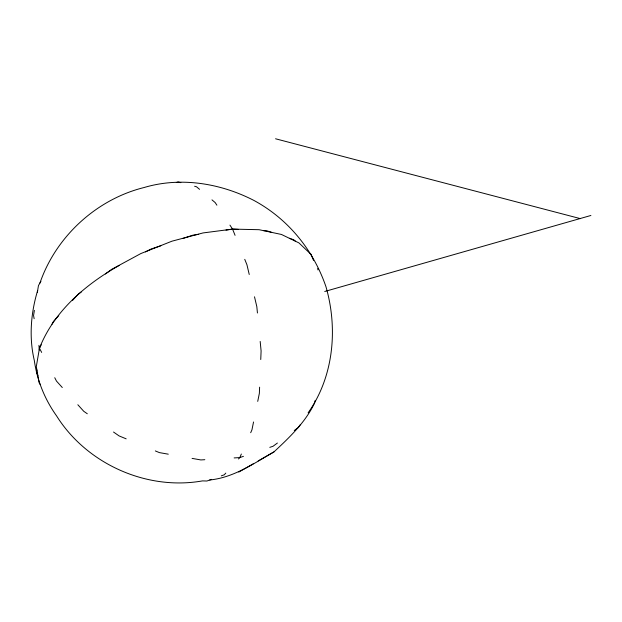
<?xml version="1.0" encoding="UTF-8"?>
<svg xmlns="http://www.w3.org/2000/svg" width="622" height="622" viewBox="0 0 622 622"><rect width="100%" height="100%" fill="white"/><g stroke="black" fill="none" stroke-linecap="round" stroke-linejoin="round"><path stroke-width="0.93" d="M259.615 387.172L259.366 393.314L257.726 401.384M260.75 359.516L261.1 350.932L260.183 341.455M36.885 369.911L36.605 372.267L37.895 375.672M39.248 350.077L38.953 345.334M34.397 310.37L33.557 315.486L34.14 318.705M37.351 292.363L38.463 285.576L40.928 281.307M253.543 421.965L251.941 429.856L250.689 432.71M315.198 400.374L314.538 403.149C305.208 422.579 289.479 437.39 273.975 451.899C253.706 463.522 233.654 477.579 209.754 479.997M37.662 290.466C30.828 312.92 28.869 337.458 34.303 360.418C37.095 380.439 44.862 399.472 56.586 415.908C86.621 463.888 146.683 490.82 202.469 480.899L206.932 481.008L211.534 479.36M39.963 282.979C55.949 236.531 96.449 199.32 144.11 187.517C180.582 176.648 220.406 183.202 253.83 200.393C288.118 218.913 313.294 249.881 325.936 286.633C338.041 328.626 333.75 376.637 308.108 412.837M241.352 454.029L239.797 457.582L238.521 458.989M41.262 344.767L39.474 348.188L36.301 366.591L39.139 382.779L40.072 384.295M51.991 324.233L53.422 321.481L58.74 315.626M300.068 424.943L298.404 427.454L294.26 430.525M225.809 473.093L224.293 474.78L221.308 475.853M72.611 300.356L78.053 294.361L81.396 291.866M105.413 273.991L111.61 269.38L140.883 253.543L171.921 241.196L203.021 232.939L232.558 229.106L259.079 229.705L281.455 234.463L298.933 242.907L311.078 254.421L313.519 260.408M277.404 443.035L273.066 446.246L269.792 447.366M258.184 460.91L273.975 451.899M238.762 472.09L253.185 463.856M119.222 265.454C85.611 284.363 53.85 311.443 39.474 348.188L41.658 352.41M145.447 251.926L151.115 249.002L160.818 245.791M243.435 456.338L239.797 457.582L234.129 457.924M183.163 238.389L192.75 235.209L198.706 234.3M176.306 182.534L178.094 181.943L180.846 182.658M324.723 291.485L590.9 215.476M225.973 230.117L232.558 229.106L238.21 229.394M204.832 459.697L200.844 459.938L192.074 458.383M263.65 230.676L267.04 230.848L271.612 232.371M168.282 454.177L159.372 452.606L155.329 450.927M194.6 186.258L196.505 186.755L199.553 189.337M275.554 138.776L580.427 218.649M289.339 238.273L293.685 239.719L295.489 241.243M126.165 438.837L119.09 435.913L113.523 432.033M87.29 413.762L83.745 411.29L77.843 404.751M309.655 253.224L311.078 254.421M211.978 199.864L215.181 202.585L216.891 205.19M62.301 387.529L56.493 381.099L54.752 377.725M229.946 225.125L232.558 229.106L235.069 235.334M244.757 259.335L246.942 264.762L249.243 274.496M254.499 296.803L256.824 306.654L257.438 313.006M317.772 268.331L317.92 269.925"/></g></svg>
